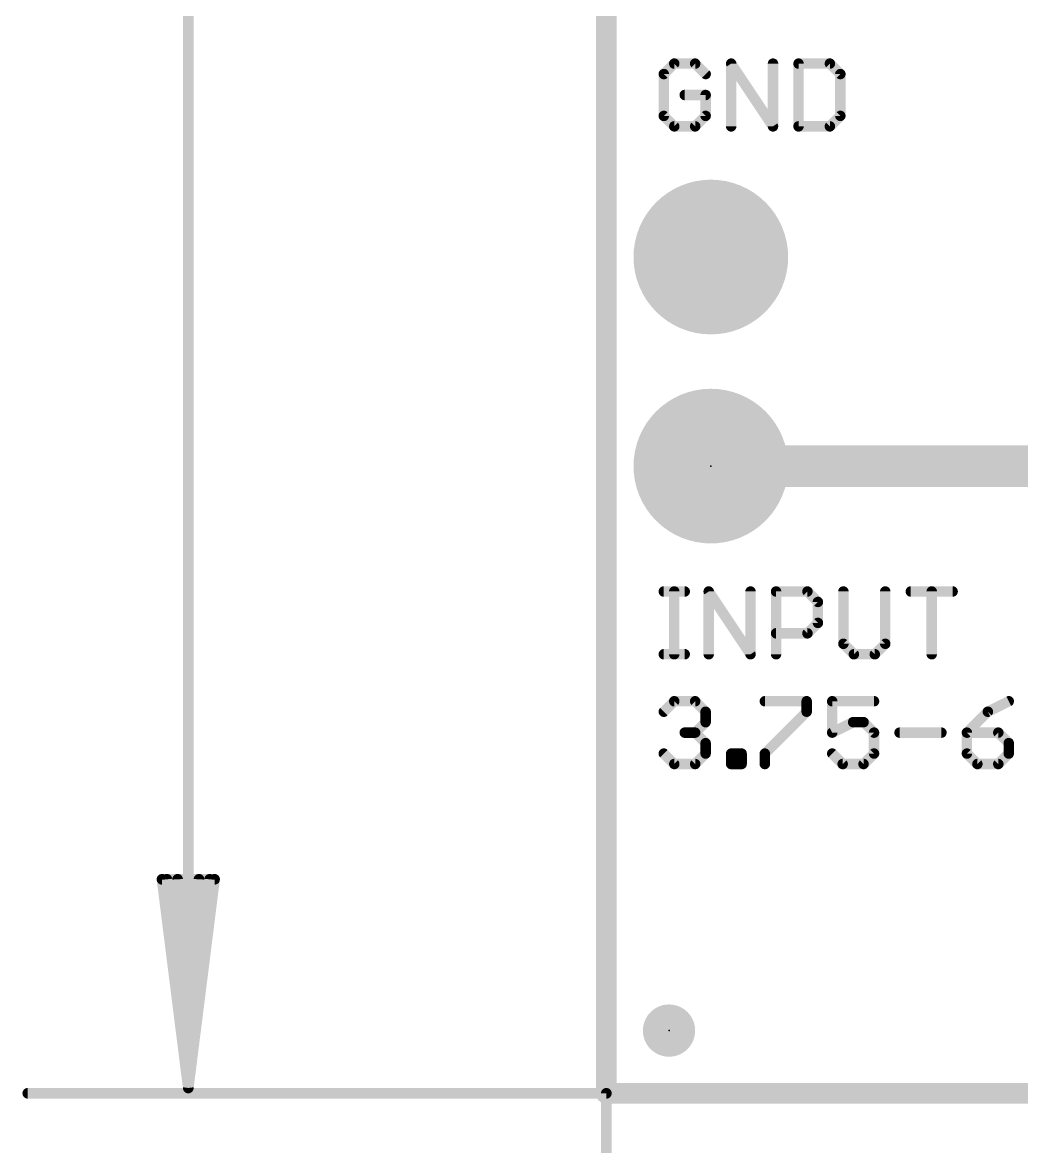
# Model space of a CAD drawing. Extents: x -33 to 74, y -21 to 38.
# Drawn here: x -7.1 to 5.05, y -0.65 to 13.01 of the extents above; entities that cross this region are included whole.
import ezdxf

# ---------------------------------------------------------------- set-up
doc = ezdxf.new("R2010")
doc.units = 0
for name, color, linetype in [('1', 12, 'CONTINUOUS'), ('16', 132, 'CONTINUOUS'), ('17', 110, 'CONTINUOUS'), ('20', 53, 'CONTINUOUS'), ('21', 41, 'CONTINUOUS'), ('23', 53, 'CONTINUOUS'), ('24', 53, 'CONTINUOUS'), ('47', 253, 'CONTINUOUS'), ('51', 53, 'CONTINUOUS')]:
    doc.layers.add(name, color=color, linetype=linetype)

# ---------------------------------------------------------------- blocks, each defined once
blk = doc.blocks.new('PIE')
at = {"const_width": 0.5}
blk.add_lwpolyline([(0, -0.25, 1), (0, 0.25, 1), (0, -0.25)], format="xyb", dxfattribs=at)
blk = doc.blocks.new('RECT')
blk.add_solid([(-0.5, -0.5), (0.5, -0.5), (-0.5, 0.5), (0.5, 0.5)])
blk = doc.blocks.new('ROUNDP')
at = {"const_width": 0.5}
blk.add_lwpolyline([(0, -0.25, 1), (0, 0.25, 1), (0, -0.25)], format="xyb", dxfattribs=at)

msp = doc.modelspace()

# ---------------------------------------------------------------- linework, layer by layer
at = {"layer": '1', "const_width": 0.254}
for points in [[(0, 0), (0, 38.1)], [(31.75, 0), (0, 0)]]:
    msp.add_lwpolyline(points, dxfattribs=at)
at = {"layer": '1', "const_width": 0.127}
for points in [[(0, 0.0635, 1), (0, -0.0635)], [(-0.0635, 0, 1), (0.0635, 0)]]:
    msp.add_lwpolyline(points, format="xyb", dxfattribs=at)
at = {"layer": '16'}
for points, const_width in [([(0, 0), (0, 38.1)], 0.254), ([(6.7257, 7.62), (1.27, 7.62)], 0.508), ([(31.75, 0), (0, 0)], 0.254)]:
    msp.add_lwpolyline(points, dxfattribs=dict(at, const_width=const_width))
for points, const_width in [([(1.27, 7.747, 1), (1.27, 7.493)], 0.254), ([(0, 0.0635, 1), (0, -0.0635)], 0.127), ([(-0.0635, 0, 1), (0.0635, 0)], 0.127)]:
    msp.add_lwpolyline(points, format="xyb", dxfattribs=dict(at, const_width=const_width))
at = {"layer": '20', "const_width": 0.2032}
for points in [[(0, 38.1), (0, 0)], [(0, 0), (31.75, 0)]]:
    msp.add_lwpolyline(points, dxfattribs=at)
at = {"layer": '20', "const_width": 0.1016}
for points in [[(0, 0.0508, 1), (0, -0.0508)], [(-0.0508, 0, 1), (0.0508, 0)]]:
    msp.add_lwpolyline(points, format="xyb", dxfattribs=at)
at = {"layer": '21', "const_width": 0.127}
for points in [[(0.8256, 12.5102), (0.6985, 12.383)], [(1.0798, 12.5102), (0.8256, 12.5102)], [(1.2069, 12.383), (1.0798, 12.5102)], [(1.5171, 11.7475), (1.5171, 12.5102)], [(1.5171, 12.5102), (2.0255, 11.7475)], [(2.0255, 11.7475), (2.0255, 12.5102)], [(2.3357, 12.5102), (2.3357, 11.7475)], [(2.717, 12.5102), (2.3357, 12.5102)], [(2.8441, 12.383), (2.717, 12.5102)], [(0.6985, 12.383), (0.6985, 11.8746)], [(2.8441, 11.8746), (2.8441, 12.383)], [(1.2069, 12.1288), (0.9527, 12.1288)], [(1.2069, 11.8746), (1.2069, 12.1288)], [(0.6985, 11.8746), (0.8256, 11.7475)], [(1.0798, 11.7475), (1.2069, 11.8746)], [(2.717, 11.7475), (2.8441, 11.8746)], [(0.8256, 11.7475), (1.0798, 11.7475)], [(2.3357, 11.7475), (2.717, 11.7475)], [(0.6985, 6.0967), (0.9527, 6.0967)], [(0.8256, 5.334), (0.8256, 6.0967)], [(1.2442, 5.334), (1.2442, 6.0967)], [(1.2442, 6.0967), (1.7527, 5.334)], [(1.7527, 5.334), (1.7527, 6.0967)], [(2.0628, 5.334), (2.0628, 6.0967)], [(2.0628, 6.0967), (2.4441, 6.0967)], [(2.4441, 6.0967), (2.5712, 5.9695)], [(2.8814, 6.0967), (2.8814, 5.4611)], [(3.3898, 5.4611), (3.3898, 6.0967)], [(3.7, 6.0967), (4.2084, 6.0967)], [(3.9542, 5.334), (3.9542, 6.0967)], [(2.5712, 5.9695), (2.5712, 5.7153)], [(2.5712, 5.7153), (2.4441, 5.5882)], [(2.4441, 5.5882), (2.0628, 5.5882)], [(2.8814, 5.4611), (3.0085, 5.334)], [(3.2627, 5.334), (3.3898, 5.4611)], [(0.6985, 5.334), (0.9527, 5.334)], [(3.0085, 5.334), (3.2627, 5.334)], [(0.6985, 4.636), (0.8256, 4.7632)], [(0.8256, 4.7632), (1.0798, 4.7632)], [(1.0798, 4.7632), (1.2069, 4.636)], [(1.9264, 4.7632), (2.4348, 4.7632)], [(2.4348, 4.7632), (2.4348, 4.636)], [(3.2534, 4.7632), (2.7449, 4.7632)], [(2.7449, 4.7632), (2.7449, 4.3818)], [(4.8905, 4.7632), (4.6363, 4.636)], [(1.2069, 4.636), (1.2069, 4.5089)], [(2.4348, 4.636), (1.9264, 4.1276)], [(4.6363, 4.636), (4.3821, 4.3818)], [(1.2069, 4.5089), (1.0798, 4.3818)], [(2.7449, 4.3818), (2.9992, 4.5089)], [(2.9992, 4.5089), (3.1263, 4.5089)], [(3.1263, 4.5089), (3.2534, 4.3818)], [(1.0798, 4.3818), (0.9527, 4.3818)], [(1.0798, 4.3818), (1.2069, 4.2547)], [(3.2534, 4.3818), (3.2534, 4.1276)], [(3.5635, 4.3818), (4.072, 4.3818)], [(4.3821, 4.3818), (4.3821, 4.1276)], [(4.7634, 4.3818), (4.3821, 4.3818)], [(4.8905, 4.2547), (4.7634, 4.3818)], [(1.2069, 4.2547), (1.2069, 4.1276)], [(4.8905, 4.1276), (4.8905, 4.2547)], [(0.8256, 4.0005), (0.6985, 4.1276)], [(1.2069, 4.1276), (1.0798, 4.0005)], [(1.5171, 4.0005), (1.5171, 4.1276)], [(1.5171, 4.1276), (1.6442, 4.1276)], [(1.6442, 4.1276), (1.6442, 4.0005)], [(1.9264, 4.1276), (1.9264, 4.0005)], [(2.8721, 4.0005), (2.7449, 4.1276)], [(3.2534, 4.1276), (3.1263, 4.0005)], [(4.3821, 4.1276), (4.5092, 4.0005)], [(4.7634, 4.0005), (4.8905, 4.1276)], [(1.0798, 4.0005), (0.8256, 4.0005)], [(1.6442, 4.0005), (1.5171, 4.0005)], [(3.1263, 4.0005), (2.8721, 4.0005)], [(4.5092, 4.0005), (4.7634, 4.0005)]]:
    msp.add_lwpolyline(points, dxfattribs=at)
at = {"layer": '21', "const_width": 0.0635}
for points in [[(0.8256, 12.5419, 1), (0.8256, 12.4784)], [(0.8481, 12.4877, 1), (0.8032, 12.5326)], [(1.1023, 12.5326, 1), (1.0574, 12.4877)], [(1.0798, 12.4784, 1), (1.0798, 12.5419)], [(1.5488, 12.5102, 1), (1.4853, 12.5102)], [(1.5435, 12.5278, 1), (1.4907, 12.4925)], [(2.0573, 12.5102, 1), (1.9938, 12.5102)], [(2.3674, 12.5102, 1), (2.3039, 12.5102)], [(2.3357, 12.5419, 1), (2.3357, 12.4784)], [(2.7394, 12.5326, 1), (2.6945, 12.4877)], [(2.717, 12.4784, 1), (2.717, 12.5419)], [(0.7303, 12.383, 1), (0.6667, 12.383)], [(0.676, 12.4055, 1), (0.721, 12.3606)], [(1.1845, 12.3606, 1), (1.2294, 12.4055)], [(2.8758, 12.383, 1), (2.8123, 12.383)], [(2.8216, 12.3606, 1), (2.8665, 12.4055)], [(0.9527, 12.1606, 1), (0.9527, 12.0971)], [(1.2387, 12.1288, 1), (1.1752, 12.1288)], [(1.2069, 12.0971, 1), (1.2069, 12.1606)], [(0.6667, 11.8746, 1), (0.7303, 11.8746)], [(0.721, 11.8971, 1), (0.676, 11.8522)], [(1.1752, 11.8746, 1), (1.2387, 11.8746)], [(1.2294, 11.8522, 1), (1.1845, 11.8971)], [(2.8123, 11.8746, 1), (2.8758, 11.8746)], [(2.8665, 11.8522, 1), (2.8216, 11.8971)], [(0.8256, 11.7793, 1), (0.8256, 11.7157)], [(0.8032, 11.725, 1), (0.8481, 11.77)], [(1.0574, 11.77, 1), (1.1023, 11.725)], [(1.0798, 11.7157, 1), (1.0798, 11.7793)], [(1.4853, 11.7475, 1), (1.5488, 11.7475)], [(1.9938, 11.7475, 1), (2.0573, 11.7475)], [(1.9991, 11.7299, 1), (2.0519, 11.7651)], [(2.3357, 11.7793, 1), (2.3357, 11.7157)], [(2.3039, 11.7475, 1), (2.3674, 11.7475)], [(2.6945, 11.77, 1), (2.7394, 11.725)], [(2.717, 11.7157, 1), (2.717, 11.7793)], [(0.6985, 6.1284, 1), (0.6985, 6.0649)], [(0.8574, 6.0967, 1), (0.7939, 6.0967)], [(0.9527, 6.0649, 1), (0.9527, 6.1284)], [(1.276, 6.0967, 1), (1.2125, 6.0967)], [(1.2706, 6.1143, 1), (1.2178, 6.079)], [(1.7844, 6.0967, 1), (1.7209, 6.0967)], [(2.0945, 6.0967, 1), (2.031, 6.0967)], [(2.0628, 6.1284, 1), (2.0628, 6.0649)], [(2.4666, 6.1191, 1), (2.4217, 6.0742)], [(2.4441, 6.0649, 1), (2.4441, 6.1284)], [(2.9131, 6.0967, 1), (2.8496, 6.0967)], [(3.4216, 6.0967, 1), (3.3581, 6.0967)], [(3.7, 6.1284, 1), (3.7, 6.0649)], [(3.9859, 6.0967, 1), (3.9224, 6.0967)], [(4.2084, 6.0649, 1), (4.2084, 6.1284)], [(2.603, 5.9695, 1), (2.5395, 5.9695)], [(2.5488, 5.9471, 1), (2.5937, 5.992)], [(2.5395, 5.7153, 1), (2.603, 5.7153)], [(2.5937, 5.6929, 1), (2.5488, 5.7378)], [(2.0628, 5.62, 1), (2.0628, 5.5565)], [(2.4217, 5.6107, 1), (2.4666, 5.5658)], [(2.4441, 5.5565, 1), (2.4441, 5.62)], [(2.9038, 5.4836, 1), (2.8589, 5.4387)], [(2.8496, 5.4611, 1), (2.9131, 5.4611)], [(3.3581, 5.4611, 1), (3.4216, 5.4611)], [(3.4123, 5.4387, 1), (3.3674, 5.4836)], [(0.6985, 5.3658, 1), (0.6985, 5.3023)], [(0.7939, 5.334, 1), (0.8574, 5.334)], [(0.9527, 5.3023, 1), (0.9527, 5.3658)], [(1.2125, 5.334, 1), (1.276, 5.334)], [(1.7209, 5.334, 1), (1.7844, 5.334)], [(1.7262, 5.3164, 1), (1.7791, 5.3516)], [(2.031, 5.334, 1), (2.0945, 5.334)], [(3.0085, 5.3658, 1), (3.0085, 5.3023)], [(2.986, 5.3115, 1), (3.0309, 5.3565)], [(3.2402, 5.3565, 1), (3.2852, 5.3115)], [(3.2627, 5.3023, 1), (3.2627, 5.3658)], [(3.9224, 5.334, 1), (3.9859, 5.334)], [(0.8256, 4.7949, 1), (0.8256, 4.7314)], [(0.8481, 4.7407, 1), (0.8032, 4.7856)], [(1.1023, 4.7856, 1), (1.0574, 4.7407)], [(1.0798, 4.7314, 1), (1.0798, 4.7949)], [(1.9264, 4.7949, 1), (1.9264, 4.7314)], [(2.4666, 4.7632, 1), (2.403, 4.7632)], [(2.4348, 4.7314, 1), (2.4348, 4.7949)], [(2.7449, 4.7949, 1), (2.7449, 4.7314)], [(2.7767, 4.7632, 1), (2.7132, 4.7632)], [(3.2534, 4.7314, 1), (3.2534, 4.7949)], [(4.9047, 4.7348, 1), (4.8763, 4.7915)], [(0.676, 4.6585, 1), (0.721, 4.6136)], [(1.2387, 4.636, 1), (1.1752, 4.636)], [(1.1845, 4.6136, 1), (1.2294, 4.6585)], [(2.403, 4.636, 1), (2.4666, 4.636)], [(2.4573, 4.6136, 1), (2.4123, 4.6585)], [(4.6221, 4.6644, 1), (4.6505, 4.6076)], [(4.6588, 4.6136, 1), (4.6139, 4.6585)], [(1.1752, 4.5089, 1), (1.2387, 4.5089)], [(1.2294, 4.4865, 1), (1.1845, 4.5314)], [(2.9992, 4.5407, 1), (2.9992, 4.4772)], [(3.0134, 4.4805, 1), (2.985, 4.5373)], [(3.1487, 4.5314, 1), (3.1038, 4.4865)], [(3.1263, 4.4772, 1), (3.1263, 4.5407)], [(0.9527, 4.4136, 1), (0.9527, 4.3501)], [(1.1023, 4.4043, 1), (1.0574, 4.3594)], [(1.0574, 4.4043, 1), (1.1023, 4.3594)], [(1.0798, 4.3501, 1), (1.0798, 4.4136)], [(2.7307, 4.4102, 1), (2.7591, 4.3534)], [(2.7132, 4.3818, 1), (2.7767, 4.3818)], [(3.2851, 4.3818, 1), (3.2216, 4.3818)], [(3.2309, 4.3594, 1), (3.2758, 4.4043)], [(3.5635, 4.4136, 1), (3.5635, 4.3501)], [(4.072, 4.3501, 1), (4.072, 4.4136)], [(4.4139, 4.3818, 1), (4.3504, 4.3818)], [(4.3821, 4.4136, 1), (4.3821, 4.3501)], [(4.3596, 4.4043, 1), (4.4046, 4.3594)], [(4.7859, 4.4043, 1), (4.741, 4.3594)], [(4.7634, 4.3501, 1), (4.7634, 4.4136)], [(1.2387, 4.2547, 1), (1.1752, 4.2547)], [(1.1845, 4.2323, 1), (1.2294, 4.2772)], [(4.9223, 4.2547, 1), (4.8588, 4.2547)], [(4.8681, 4.2323, 1), (4.913, 4.2772)], [(0.721, 4.1501, 1), (0.676, 4.1052)], [(1.1752, 4.1276, 1), (1.2387, 4.1276)], [(1.2294, 4.1052, 1), (1.1845, 4.1501)], [(1.5488, 4.1276, 1), (1.4853, 4.1276)], [(1.5171, 4.1594, 1), (1.5171, 4.0959)], [(1.6759, 4.1276, 1), (1.6124, 4.1276)], [(1.6442, 4.0959, 1), (1.6442, 4.1594)], [(1.9581, 4.1276, 1), (1.8946, 4.1276)], [(1.9039, 4.1501, 1), (1.9488, 4.1052)], [(2.7674, 4.1501, 1), (2.7225, 4.1052)], [(3.2216, 4.1276, 1), (3.2851, 4.1276)], [(3.2758, 4.1052, 1), (3.2309, 4.1501)], [(4.4046, 4.1501, 1), (4.3596, 4.1052)], [(4.3504, 4.1276, 1), (4.4139, 4.1276)], [(4.8588, 4.1276, 1), (4.9223, 4.1276)], [(4.913, 4.1052, 1), (4.8681, 4.1501)], [(0.8256, 4.0323, 1), (0.8256, 3.9688)], [(0.8032, 3.978, 1), (0.8481, 4.023)], [(1.0574, 4.023, 1), (1.1023, 3.978)], [(1.0798, 3.9688, 1), (1.0798, 4.0323)], [(1.5171, 4.0323, 1), (1.5171, 3.9688)], [(1.4853, 4.0005, 1), (1.5488, 4.0005)], [(1.6124, 4.0005, 1), (1.6759, 4.0005)], [(1.6442, 3.9688, 1), (1.6442, 4.0323)], [(1.8946, 4.0005, 1), (1.9581, 4.0005)], [(2.8721, 4.0323, 1), (2.8721, 3.9688)], [(2.8496, 3.978, 1), (2.8945, 4.023)], [(3.1038, 4.023, 1), (3.1487, 3.978)], [(3.1263, 3.9688, 1), (3.1263, 4.0323)], [(4.5092, 4.0323, 1), (4.5092, 3.9688)], [(4.4868, 3.978, 1), (4.5317, 4.023)], [(4.741, 4.023, 1), (4.7859, 3.978)], [(4.7634, 3.9688, 1), (4.7634, 4.0323)]]:
    msp.add_lwpolyline(points, format="xyb", dxfattribs=at)
at = {"layer": '23'}
for p in [(1.27, 7.62), (0.762, 0.762)]:
    msp.add_point(p, dxfattribs=at)
at = {"layer": '24'}
msp.add_point((0.762, 0.762), dxfattribs=at)
at = {"layer": '47', "const_width": 0.13}
for points in [[(-5.08, 0.065), (-5.08, 38.035)], [(-5.08, 0.065), (-5.3992, 2.6)], [(-5.3992, 2.6), (-4.7608, 2.6)], [(-5.08, 0.065), (-5.34, 2.6)], [(-5.08, 0.065), (-5.21, 2.6)], [(-4.7608, 2.6), (-5.08, 0.065)], [(-4.95, 2.6), (-5.08, 0.065)], [(-4.82, 2.6), (-5.08, 0.065)], [(0, 0), (-7.03, 0)], [(0, 0), (0, -7.03)]]:
    msp.add_lwpolyline(points, dxfattribs=at)
at = {"layer": '47', "const_width": 0.065}
for points in [[(-5.367, 2.6041, 1), (-5.4315, 2.5959)], [(-5.3992, 2.6325, 1), (-5.3992, 2.5675)], [(-5.3077, 2.6033, 1), (-5.3723, 2.5967)], [(-5.1775, 2.6017, 1), (-5.2425, 2.5983)], [(-4.9175, 2.5983, 1), (-4.9825, 2.6017)], [(-4.7877, 2.5967, 1), (-4.8523, 2.6033)], [(-4.7285, 2.5959, 1), (-4.793, 2.6041)], [(-4.7608, 2.5675, 1), (-4.7608, 2.6325)], [(-7.03, 0.0325, 1), (-7.03, -0.0325)], [(-5.1122, 0.0691, 1), (-5.0478, 0.0609)], [(-5.1123, 0.0683, 1), (-5.0477, 0.0617)], [(-5.1125, 0.0633, 1), (-5.0475, 0.0667)], [(-5.1125, 0.0667, 1), (-5.0475, 0.0633)], [(-5.1125, 0.065, 1), (-5.0475, 0.065)], [(-5.1123, 0.0617, 1), (-5.0477, 0.0683)], [(-5.1122, 0.0609, 1), (-5.0478, 0.0691)], [(0.0325, 0, 1), (-0.0325, 0)], [(0, -0.0325, 1), (0, 0.0325)]]:
    msp.add_lwpolyline(points, format="xyb", dxfattribs=at)

# ---------------------------------------------------------------- block references
at = {"layer": '1', "xscale": 0.635, "yscale": 0.635}
msp.add_blockref('PIE', (0.762, 0.762), dxfattribs=at)
at = {"layer": '16', "xscale": 0.635, "yscale": 0.635}
msp.add_blockref('PIE', (0.762, 0.762), dxfattribs=at)
at = {"layer": '17', "xscale": 1.8796, "yscale": 1.8796, "rotation": 180}
for p in [(1.27, 10.16), (1.27, 10.16), (1.27, 7.62), (1.27, 7.62)]:
    msp.add_blockref('ROUNDP', p, dxfattribs=at)
at = {"layer": '51', "xscale": 0.508, "yscale": 0.508, "rotation": 90}
for p in [(1.27, 10.16), (1.27, 7.62)]:
    msp.add_blockref('RECT', p, dxfattribs=at)

doc.saveas('drawing.dxf')
